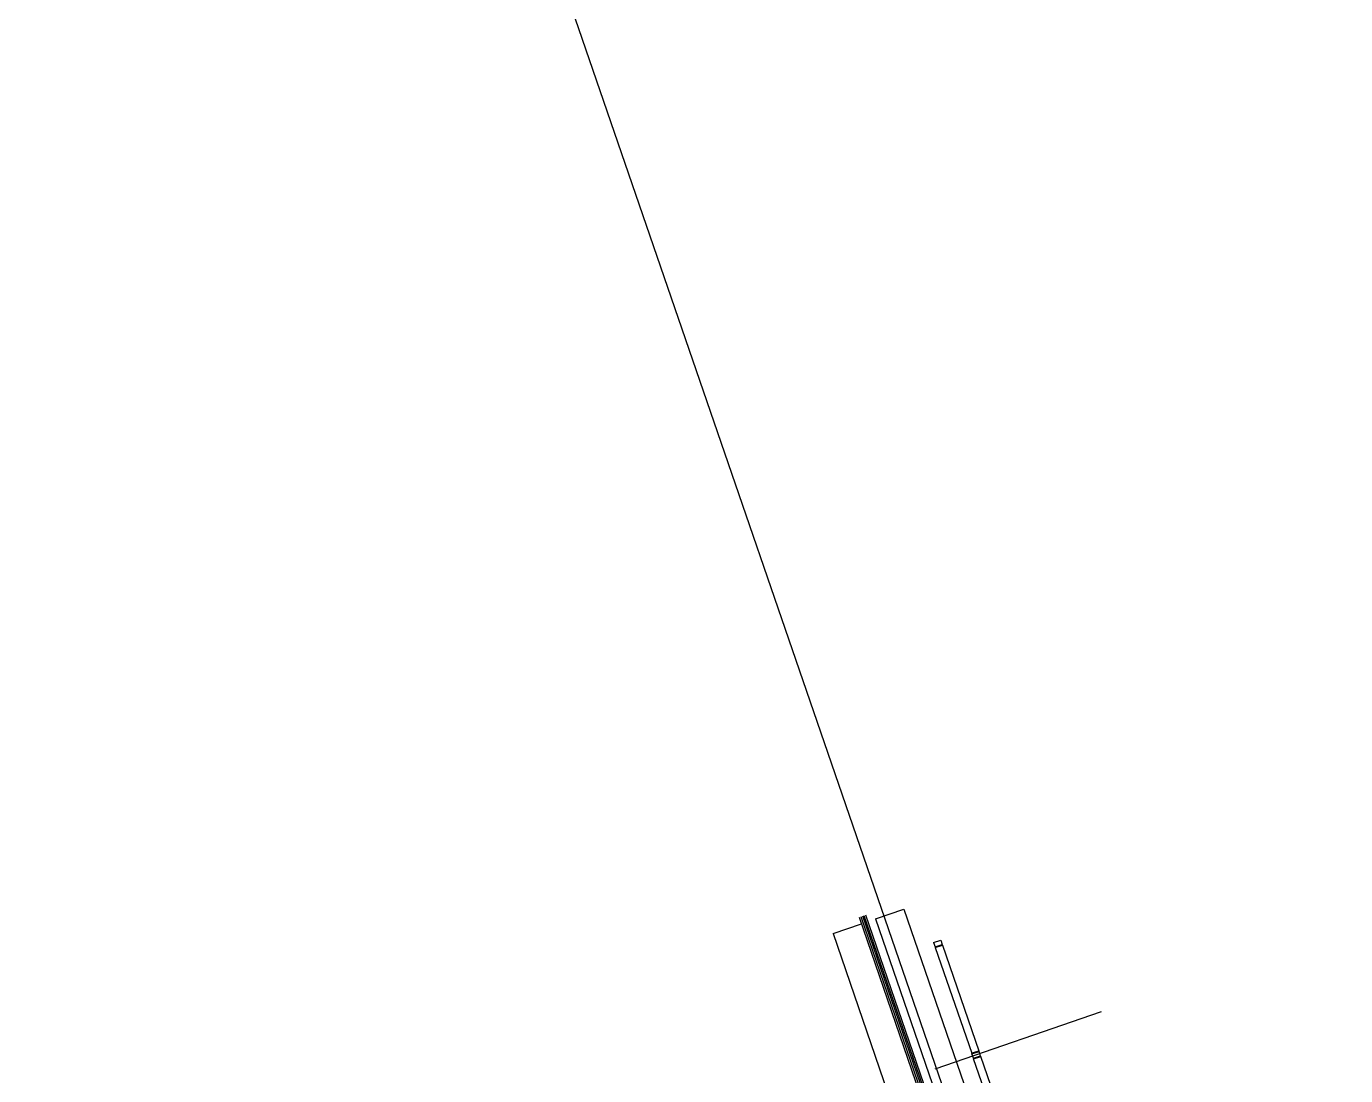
# Model space of a CAD drawing. Extents: x 809487 to 809680, y 818779 to 819225.
# Drawn here: x 809625.13 to 809633.92, y 818792.73 to 818799.72 of the extents above; entities that cross this region are included whole.
import ezdxf

# ---------------------------------------------------------------- set-up
doc = ezdxf.new("R2010")
doc.units = 0
for name, color, linetype in [('F-RC', 7, 'Continuous'), ('MAJ214__', 7, 'Continuous'), ('MAJ270__', 7, 'Continuous'), ('MAJ292__', 7, 'Continuous')]:
    doc.layers.add(name, color=color, linetype=linetype)

msp = doc.modelspace()

# ---------------------------------------------------------------- linework, layer by layer
at = {"layer": 'F-RC'}
for p, q in [((809631.1765, 818793.6157), (809631.2237, 818793.632)), ((809631.1765, 818793.6157), (809631.1862, 818793.5874)), ((809631.1862, 818793.5874), (809631.2335, 818793.6036)), ((809631.1878, 818793.5826), (809631.2351, 818793.5989)), ((809631.2237, 818793.632), (809631.2335, 818793.6036)), ((809631.2316, 818793.603), (809631.2332, 818793.5983)), ((809631.2351, 818793.5989), (809631.4777, 818792.8945)), ((809631.1878, 818793.5826), (809631.4304, 818792.8782)), ((809631.1881, 818793.588), (809631.1897, 818793.5833)), ((809631.4501, 818792.885), (809631.4777, 818792.8945)), ((809631.4774, 818792.8891), (809631.4758, 818792.8939)), ((809631.4304, 818792.8782), (809631.4501, 818792.885)), ((809631.432, 818792.8735), (809631.4793, 818792.8898)), ((809631.4418, 818792.8451), (809631.432, 818792.8735)), ((809631.4339, 818792.8742), (809631.4323, 818792.8789)), ((809631.4418, 818792.8451), (809631.4891, 818792.8614)), ((809631.4434, 818792.8404), (809631.4907, 818792.8567)), ((809631.6534, 818792.2306), (809631.4434, 818792.8404)), ((809631.4453, 818792.8411), (809631.4437, 818792.8458)), ((809631.4891, 818792.8614), (809631.4793, 818792.8898)), ((809631.4888, 818792.856), (809631.4872, 818792.8608)), ((809631.7007, 818792.2468), (809631.4907, 818792.8567))]:
    msp.add_line(p, q, dxfattribs=at)
at = {"layer": 'MAJ214__'}
for p, q in [((809630.6906, 818793.7888), (809631.5418, 818791.3169)), ((809630.702, 818793.7927), (809631.5531, 818791.3208)), ((809630.7114, 818793.796), (809631.5626, 818791.3241)), ((809630.7121, 818793.7962), (809631.5633, 818791.3243)), ((809630.7892, 818793.773), (809631.6258, 818791.3432))]:
    msp.add_line(p, q, dxfattribs=at)
at = {"layer": 'MAJ270__'}
for p, q in [((809625.1265, 818810.4028), (809633.9238, 818784.8535)), ((809631.1864, 818792.7731), (809632.2954, 818793.1549))]:
    msp.add_line(p, q, dxfattribs=at)
at = {"layer": 'MAJ292__'}
for p, q in [((809630.6793, 818793.7849), (809631.5304, 818791.313)), ((809630.7218, 818793.7996), (809631.573, 818791.3277)), ((809630.7892, 818793.773), (809630.9783, 818793.8381)), ((809630.9783, 818793.8381), (809631.8149, 818791.4083)), ((809630.5055, 818793.6753), (809630.6946, 818793.7405)), ((809630.5055, 818793.6753), (809631.3438, 818791.2408))]:
    msp.add_line(p, q, dxfattribs=at)

doc.saveas('drawing.dxf')
